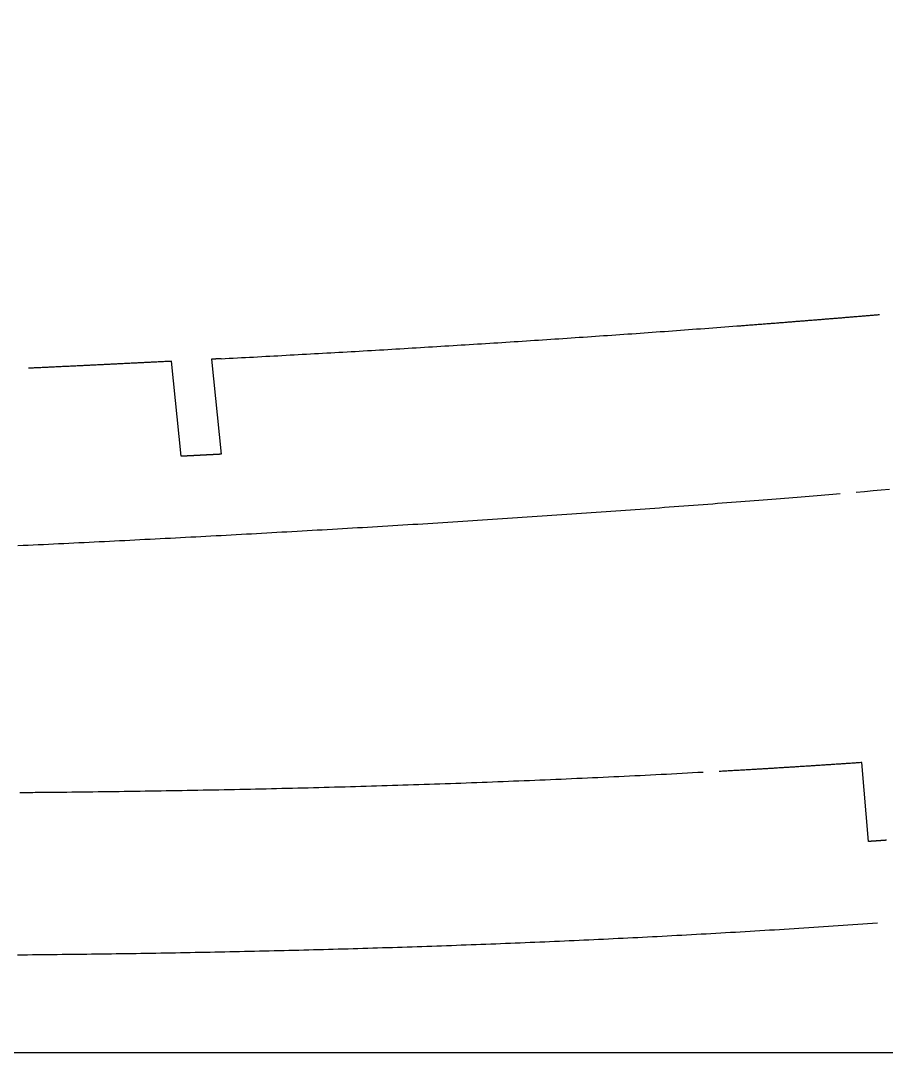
# Model space of a CAD drawing. Extents: x -513 to 387, y 75 to 375.
# Drawn here: x 184.1 to 238.5, y 75.3 to 140.1 of the extents above; entities that cross this region are included whole.
import ezdxf

# ---------------------------------------------------------------- set-up
doc = ezdxf.new("R2010")
doc.units = 0
doc.layers.get('0').update_dxf_attribs({"linetype": 'CONTINUOUS'})
doc.layers.add('CADRE', color=1, linetype='CONTINUOUS')

msp = doc.modelspace()

# ---------------------------------------------------------------- linework, layer by layer
for p, q in [((196.071, 118.851), (196.68, 112.877)), ((194.159, 112.746), (193.55, 118.721)), ((237.396, 88.522), (236.983, 93.488))]:
    msp.add_line(p, q)
for points in [[(229.12, 120.943, 0), (229.2, 120.949, 0), (229.28, 120.955, 0), (229.36, 120.961, 0), (229.44, 120.967, 0), (229.519, 120.973, 0), (229.598, 120.979, 0), (229.678, 120.986, 0), (229.757, 120.992, 0), (229.836, 120.998, 0), (229.914, 121.004, 0), (229.993, 121.01, 0), (230.071, 121.016, 0), (230.15, 121.022, 0), (230.228, 121.028, 0), (230.306, 121.034, 0), (230.383, 121.04, 0), (230.461, 121.046, 0), (230.538, 121.052, 0), (230.616, 121.058, 0), (230.693, 121.064, 0), (230.77, 121.07, 0), (230.847, 121.076, 0), (230.923, 121.082, 0), (231, 121.088, 0), (231.076, 121.094, 0), (231.152, 121.099, 0), (231.228, 121.105, 0), (231.304, 121.111, 0), (231.38, 121.117, 0), (231.455, 121.123, 0), (231.531, 121.129, 0), (231.606, 121.135, 0), (231.681, 121.141, 0), (231.756, 121.147, 0), (231.831, 121.153, 0), (231.905, 121.158, 0), (231.98, 121.164, 0), (232.054, 121.17, 0), (232.128, 121.176, 0), (232.202, 121.182, 0), (232.276, 121.188, 0), (232.35, 121.193, 0), (232.423, 121.199, 0), (232.497, 121.205, 0), (232.57, 121.211, 0), (232.643, 121.217, 0), (232.716, 121.222, 0), (232.789, 121.228, 0), (232.861, 121.234, 0), (232.934, 121.24, 0), (233.006, 121.245, 0), (233.078, 121.251, 0), (233.15, 121.257, 0), (233.222, 121.263, 0), (233.294, 121.268, 0), (233.366, 121.274, 0), (233.437, 121.28, 0), (233.508, 121.285, 0), (233.579, 121.291, 0), (233.65, 121.297, 0), (233.721, 121.302, 0), (233.792, 121.308, 0), (233.863, 121.314, 0), (233.933, 121.319, 0), (234.003, 121.325, 0), (234.073, 121.331, 0), (234.143, 121.336, 0), (234.213, 121.342, 0), (234.283, 121.348, 0), (234.353, 121.353, 0), (234.422, 121.359, 0), (234.491, 121.364, 0), (234.56, 121.37, 0), (234.629, 121.376, 0), (234.698, 121.381, 0), (234.767, 121.387, 0), (234.835, 121.392, 0), (234.904, 121.398, 0), (234.972, 121.403, 0), (235.04, 121.409, 0), (235.108, 121.415, 0), (235.176, 121.42, 0), (235.244, 121.426, 0), (235.311, 121.431, 0), (235.379, 121.437, 0), (235.446, 121.442, 0), (235.513, 121.448, 0), (235.58, 121.453, 0), (235.647, 121.459, 0), (235.714, 121.464, 0), (235.781, 121.47, 0), (235.847, 121.475, 0), (235.913, 121.481, 0), (235.98, 121.486, 0), (236.046, 121.492, 0), (236.112, 121.497, 0), (236.178, 121.503, 0), (236.243, 121.508, 0), (236.309, 121.513, 0), (236.374, 121.519, 0), (236.439, 121.524, 0), (236.505, 121.53, 0), (236.57, 121.535, 0), (236.634, 121.541, 0), (236.699, 121.546, 0), (236.764, 121.551, 0), (236.828, 121.557, 0), (236.893, 121.562, 0), (236.957, 121.568, 0), (237.021, 121.573, 0), (237.085, 121.578, 0), (237.149, 121.584, 0), (237.212, 121.589, 0), (237.276, 121.594, 0), (237.339, 121.6, 0), (237.403, 121.605, 0), (237.466, 121.611, 0), (237.529, 121.616, 0), (237.592, 121.621, 0), (237.655, 121.627, 0), (237.717, 121.632, 0), (237.78, 121.637, 0), (237.842, 121.643, 0), (237.905, 121.648, 0), (237.967, 121.653, 0), (238.029, 121.658, 0), (238.091, 121.664, 0)], [(196.678, 118.883, 0), (196.932, 118.896, 0), (197.187, 118.91, 0), (197.441, 118.923, 0), (197.696, 118.937, 0), (197.951, 118.95, 0), (198.206, 118.964, 0), (198.461, 118.978, 0), (198.716, 118.991, 0), (198.971, 119.005, 0), (199.226, 119.019, 0), (199.481, 119.033, 0), (199.736, 119.047, 0), (199.992, 119.06, 0), (200.247, 119.074, 0), (200.503, 119.088, 0), (200.758, 119.102, 0), (201.014, 119.117, 0), (201.269, 119.131, 0), (201.525, 119.145, 0), (201.78, 119.159, 0), (202.036, 119.173, 0), (202.292, 119.188, 0), (202.548, 119.202, 0), (202.804, 119.216, 0), (203.06, 119.231, 0), (203.316, 119.245, 0), (203.572, 119.26, 0), (203.828, 119.274, 0), (204.084, 119.289, 0), (204.34, 119.303, 0), (204.596, 119.318, 0), (204.852, 119.333, 0), (205.108, 119.347, 0), (205.365, 119.362, 0), (205.621, 119.377, 0), (205.877, 119.392, 0), (206.133, 119.407, 0), (206.39, 119.422, 0), (206.646, 119.437, 0), (206.903, 119.452, 0), (207.159, 119.467, 0), (207.415, 119.482, 0), (207.672, 119.497, 0), (207.928, 119.513, 0), (208.185, 119.528, 0), (208.441, 119.543, 0), (208.698, 119.559, 0), (208.954, 119.574, 0), (209.211, 119.59, 0), (209.467, 119.605, 0), (209.724, 119.621, 0), (209.98, 119.636, 0), (210.237, 119.652, 0), (210.493, 119.668, 0), (210.75, 119.683, 0), (211.006, 119.699, 0), (211.263, 119.715, 0), (211.519, 119.731, 0), (211.776, 119.747, 0), (212.032, 119.763, 0), (212.289, 119.779, 0), (212.545, 119.795, 0), (212.802, 119.811, 0), (213.058, 119.827, 0), (213.314, 119.843, 0), (213.571, 119.86, 0), (213.827, 119.876, 0), (214.084, 119.892, 0), (214.34, 119.909, 0), (214.596, 119.925, 0), (214.852, 119.941, 0), (215.109, 119.958, 0), (215.365, 119.975, 0), (215.621, 119.991, 0), (215.877, 120.008, 0), (216.134, 120.025, 0), (216.39, 120.041, 0), (216.646, 120.058, 0), (216.902, 120.075, 0), (217.158, 120.092, 0), (217.414, 120.109, 0), (217.67, 120.126, 0), (217.925, 120.143, 0), (218.181, 120.16, 0), (218.437, 120.177, 0), (218.693, 120.194, 0), (218.949, 120.212, 0), (219.204, 120.229, 0), (219.46, 120.246, 0), (219.715, 120.264, 0), (219.971, 120.281, 0), (220.226, 120.299, 0), (220.482, 120.316, 0), (220.737, 120.334, 0), (220.992, 120.351, 0), (221.247, 120.369, 0), (221.502, 120.387, 0), (221.757, 120.405, 0), (222.012, 120.423, 0), (222.267, 120.44, 0), (222.522, 120.458, 0), (222.777, 120.476, 0), (223.032, 120.494, 0), (223.286, 120.513, 0), (223.541, 120.531, 0), (223.795, 120.549, 0), (224.05, 120.567, 0), (224.304, 120.585, 0), (224.558, 120.604, 0), (224.813, 120.622, 0), (225.067, 120.641, 0), (225.321, 120.659, 0), (225.575, 120.678, 0), (225.829, 120.696, 0), (226.082, 120.715, 0), (226.336, 120.734, 0), (226.589, 120.752, 0), (226.843, 120.771, 0), (227.096, 120.79, 0), (227.35, 120.809, 0), (227.603, 120.828, 0), (227.856, 120.847, 0), (228.109, 120.866, 0), (228.362, 120.885, 0), (228.614, 120.904, 0), (228.867, 120.924, 0), (229.12, 120.943, 0)], [(196.678, 118.883, 0), (196.673, 118.883, 0), (196.668, 118.882, 0), (196.663, 118.882, 0), (196.659, 118.882, 0), (196.654, 118.882, 0), (196.649, 118.881, 0), (196.644, 118.881, 0), (196.639, 118.881, 0), (196.635, 118.881, 0), (196.63, 118.88, 0), (196.625, 118.88, 0), (196.62, 118.88, 0), (196.616, 118.88, 0), (196.611, 118.879, 0), (196.606, 118.879, 0), (196.601, 118.879, 0), (196.596, 118.879, 0), (196.592, 118.878, 0), (196.587, 118.878, 0), (196.582, 118.878, 0), (196.577, 118.878, 0), (196.573, 118.877, 0), (196.568, 118.877, 0), (196.563, 118.877, 0), (196.558, 118.877, 0), (196.553, 118.876, 0), (196.549, 118.876, 0), (196.544, 118.876, 0), (196.539, 118.876, 0), (196.534, 118.875, 0), (196.53, 118.875, 0), (196.525, 118.875, 0), (196.52, 118.875, 0), (196.515, 118.874, 0), (196.51, 118.874, 0), (196.506, 118.874, 0), (196.501, 118.874, 0), (196.496, 118.873, 0), (196.491, 118.873, 0), (196.487, 118.873, 0), (196.482, 118.873, 0), (196.477, 118.872, 0), (196.472, 118.872, 0), (196.468, 118.872, 0), (196.463, 118.872, 0), (196.458, 118.871, 0), (196.453, 118.871, 0), (196.448, 118.871, 0), (196.444, 118.871, 0), (196.439, 118.87, 0), (196.434, 118.87, 0), (196.429, 118.87, 0), (196.425, 118.87, 0), (196.42, 118.869, 0), (196.415, 118.869, 0), (196.41, 118.869, 0), (196.405, 118.869, 0), (196.401, 118.868, 0), (196.396, 118.868, 0), (196.391, 118.868, 0), (196.386, 118.868, 0), (196.382, 118.867, 0), (196.377, 118.867, 0), (196.372, 118.867, 0), (196.367, 118.867, 0), (196.362, 118.866, 0), (196.358, 118.866, 0), (196.353, 118.866, 0), (196.348, 118.866, 0), (196.343, 118.865, 0), (196.339, 118.865, 0), (196.334, 118.865, 0), (196.329, 118.865, 0), (196.324, 118.864, 0), (196.32, 118.864, 0), (196.315, 118.864, 0), (196.31, 118.864, 0), (196.305, 118.863, 0), (196.3, 118.863, 0), (196.296, 118.863, 0), (196.291, 118.863, 0), (196.286, 118.862, 0), (196.281, 118.862, 0), (196.277, 118.862, 0), (196.272, 118.862, 0), (196.267, 118.861, 0), (196.262, 118.861, 0), (196.257, 118.861, 0), (196.253, 118.861, 0), (196.248, 118.86, 0), (196.243, 118.86, 0), (196.238, 118.86, 0), (196.234, 118.86, 0), (196.229, 118.859, 0), (196.224, 118.859, 0), (196.219, 118.859, 0), (196.215, 118.859, 0), (196.21, 118.858, 0), (196.205, 118.858, 0), (196.2, 118.858, 0), (196.195, 118.858, 0), (196.191, 118.857, 0), (196.186, 118.857, 0), (196.181, 118.857, 0), (196.176, 118.857, 0), (196.172, 118.856, 0), (196.167, 118.856, 0), (196.162, 118.856, 0), (196.157, 118.856, 0), (196.152, 118.855, 0), (196.148, 118.855, 0), (196.143, 118.855, 0), (196.138, 118.855, 0), (196.133, 118.854, 0), (196.129, 118.854, 0), (196.124, 118.854, 0), (196.119, 118.854, 0), (196.114, 118.853, 0), (196.109, 118.853, 0), (196.105, 118.853, 0), (196.1, 118.853, 0), (196.095, 118.852, 0), (196.09, 118.852, 0), (196.086, 118.852, 0), (196.081, 118.852, 0), (196.076, 118.851, 0), (196.071, 118.851, 0)], [(193.55, 118.721, 0), (193.48, 118.717, 0), (193.409, 118.714, 0), (193.339, 118.71, 0), (193.268, 118.707, 0), (193.198, 118.703, 0), (193.127, 118.7, 0), (193.057, 118.696, 0), (192.987, 118.692, 0), (192.916, 118.689, 0), (192.846, 118.685, 0), (192.775, 118.682, 0), (192.705, 118.678, 0), (192.634, 118.675, 0), (192.564, 118.671, 0), (192.493, 118.667, 0), (192.423, 118.664, 0), (192.352, 118.66, 0), (192.282, 118.657, 0), (192.211, 118.653, 0), (192.141, 118.65, 0), (192.07, 118.646, 0), (192, 118.643, 0), (191.929, 118.639, 0), (191.859, 118.636, 0), (191.788, 118.632, 0), (191.717, 118.629, 0), (191.647, 118.625, 0), (191.576, 118.622, 0), (191.506, 118.618, 0), (191.435, 118.614, 0), (191.365, 118.611, 0), (191.294, 118.607, 0), (191.223, 118.604, 0), (191.153, 118.6, 0), (191.082, 118.597, 0), (191.011, 118.593, 0), (190.941, 118.59, 0), (190.87, 118.586, 0), (190.8, 118.583, 0), (190.729, 118.579, 0), (190.658, 118.576, 0), (190.588, 118.572, 0), (190.517, 118.569, 0), (190.446, 118.565, 0), (190.376, 118.562, 0), (190.305, 118.559, 0), (190.234, 118.555, 0), (190.163, 118.552, 0), (190.093, 118.548, 0), (190.022, 118.545, 0), (189.951, 118.541, 0), (189.881, 118.538, 0), (189.81, 118.534, 0), (189.739, 118.531, 0), (189.668, 118.527, 0), (189.598, 118.524, 0), (189.527, 118.52, 0), (189.456, 118.517, 0), (189.385, 118.513, 0), (189.315, 118.51, 0), (189.244, 118.507, 0), (189.173, 118.503, 0), (189.102, 118.5, 0), (189.031, 118.496, 0), (188.961, 118.493, 0), (188.89, 118.489, 0), (188.819, 118.486, 0), (188.748, 118.482, 0), (188.677, 118.479, 0), (188.607, 118.476, 0), (188.536, 118.472, 0), (188.465, 118.469, 0), (188.394, 118.465, 0), (188.323, 118.462, 0), (188.252, 118.459, 0), (188.181, 118.455, 0), (188.111, 118.452, 0), (188.04, 118.448, 0), (187.969, 118.445, 0), (187.898, 118.441, 0), (187.827, 118.438, 0), (187.756, 118.435, 0), (187.685, 118.431, 0), (187.614, 118.428, 0), (187.543, 118.424, 0), (187.472, 118.421, 0), (187.402, 118.418, 0), (187.331, 118.414, 0), (187.26, 118.411, 0), (187.189, 118.408, 0), (187.118, 118.404, 0), (187.047, 118.401, 0), (186.976, 118.397, 0), (186.905, 118.394, 0), (186.834, 118.391, 0), (186.763, 118.387, 0), (186.692, 118.384, 0), (186.621, 118.381, 0), (186.55, 118.377, 0), (186.479, 118.374, 0), (186.408, 118.37, 0), (186.337, 118.367, 0), (186.266, 118.364, 0), (186.195, 118.36, 0), (186.124, 118.357, 0), (186.053, 118.354, 0), (185.982, 118.35, 0), (185.911, 118.347, 0), (185.84, 118.344, 0), (185.769, 118.34, 0), (185.698, 118.337, 0), (185.627, 118.334, 0), (185.556, 118.33, 0), (185.485, 118.327, 0), (185.414, 118.324, 0), (185.343, 118.32, 0), (185.272, 118.317, 0), (185.2, 118.314, 0), (185.129, 118.31, 0), (185.058, 118.307, 0), (184.987, 118.304, 0), (184.916, 118.3, 0), (184.845, 118.297, 0), (184.774, 118.294, 0), (184.703, 118.29, 0), (184.632, 118.287, 0), (184.561, 118.284, 0)], [(196.68, 112.877, 0), (196.672, 112.876, 0), (196.664, 112.876, 0), (196.656, 112.875, 0), (196.648, 112.875, 0), (196.64, 112.875, 0), (196.632, 112.874, 0), (196.624, 112.874, 0), (196.617, 112.873, 0), (196.609, 112.873, 0), (196.601, 112.873, 0), (196.593, 112.872, 0), (196.585, 112.872, 0), (196.577, 112.871, 0), (196.569, 112.871, 0), (196.561, 112.87, 0), (196.553, 112.87, 0), (196.545, 112.87, 0), (196.537, 112.869, 0), (196.529, 112.869, 0), (196.522, 112.868, 0), (196.514, 112.868, 0), (196.506, 112.868, 0), (196.498, 112.867, 0), (196.49, 112.867, 0), (196.482, 112.866, 0), (196.474, 112.866, 0), (196.466, 112.866, 0), (196.458, 112.865, 0), (196.45, 112.865, 0), (196.442, 112.864, 0), (196.435, 112.864, 0), (196.427, 112.863, 0), (196.419, 112.863, 0), (196.411, 112.863, 0), (196.403, 112.862, 0), (196.395, 112.862, 0), (196.387, 112.861, 0), (196.379, 112.861, 0), (196.371, 112.861, 0), (196.363, 112.86, 0), (196.355, 112.86, 0), (196.347, 112.859, 0), (196.34, 112.859, 0), (196.332, 112.858, 0), (196.324, 112.858, 0), (196.316, 112.858, 0), (196.308, 112.857, 0), (196.3, 112.857, 0), (196.292, 112.856, 0), (196.284, 112.856, 0), (196.276, 112.856, 0), (196.268, 112.855, 0), (196.26, 112.855, 0), (196.252, 112.854, 0), (196.245, 112.854, 0), (196.237, 112.854, 0), (196.229, 112.853, 0), (196.221, 112.853, 0), (196.213, 112.852, 0), (196.205, 112.852, 0), (196.197, 112.851, 0), (196.189, 112.851, 0), (196.181, 112.851, 0), (196.173, 112.85, 0), (196.165, 112.85, 0), (196.158, 112.849, 0), (196.15, 112.849, 0), (196.142, 112.849, 0), (196.134, 112.848, 0), (196.126, 112.848, 0), (196.118, 112.847, 0), (196.11, 112.847, 0), (196.102, 112.846, 0), (196.094, 112.846, 0), (196.086, 112.846, 0), (196.078, 112.845, 0), (196.071, 112.845, 0), (196.063, 112.844, 0), (196.055, 112.844, 0), (196.047, 112.844, 0), (196.039, 112.843, 0), (196.031, 112.843, 0), (196.023, 112.842, 0), (196.015, 112.842, 0), (196.007, 112.842, 0), (195.999, 112.841, 0), (195.991, 112.841, 0), (195.983, 112.84, 0), (195.976, 112.84, 0), (195.968, 112.839, 0), (195.96, 112.839, 0), (195.952, 112.839, 0), (195.944, 112.838, 0), (195.936, 112.838, 0), (195.928, 112.837, 0), (195.92, 112.837, 0), (195.912, 112.837, 0), (195.904, 112.836, 0), (195.896, 112.836, 0), (195.889, 112.835, 0), (195.881, 112.835, 0), (195.873, 112.835, 0), (195.865, 112.834, 0), (195.857, 112.834, 0), (195.849, 112.833, 0), (195.841, 112.833, 0), (195.833, 112.832, 0), (195.825, 112.832, 0), (195.817, 112.832, 0), (195.809, 112.831, 0), (195.802, 112.831, 0), (195.794, 112.83, 0), (195.786, 112.83, 0), (195.778, 112.83, 0), (195.77, 112.829, 0), (195.762, 112.829, 0), (195.754, 112.828, 0), (195.746, 112.828, 0), (195.738, 112.828, 0), (195.73, 112.827, 0), (195.723, 112.827, 0), (195.715, 112.826, 0), (195.707, 112.826, 0), (195.699, 112.826, 0), (195.691, 112.825, 0), (195.683, 112.825, 0), (195.675, 112.824, 0), (195.667, 112.824, 0), (195.659, 112.823, 0), (195.651, 112.823, 0), (195.643, 112.823, 0), (195.636, 112.822, 0), (195.628, 112.822, 0), (195.62, 112.821, 0), (195.612, 112.821, 0), (195.604, 112.821, 0), (195.596, 112.82, 0), (195.588, 112.82, 0), (195.58, 112.819, 0), (195.572, 112.819, 0), (195.564, 112.819, 0), (195.556, 112.818, 0), (195.549, 112.818, 0), (195.541, 112.817, 0), (195.533, 112.817, 0), (195.525, 112.816, 0), (195.517, 112.816, 0), (195.509, 112.816, 0), (195.501, 112.815, 0), (195.493, 112.815, 0), (195.485, 112.814, 0), (195.477, 112.814, 0), (195.47, 112.814, 0), (195.462, 112.813, 0), (195.454, 112.813, 0), (195.446, 112.812, 0), (195.438, 112.812, 0), (195.43, 112.812, 0), (195.422, 112.811, 0), (195.414, 112.811, 0), (195.406, 112.81, 0), (195.398, 112.81, 0), (195.39, 112.81, 0), (195.383, 112.809, 0), (195.375, 112.809, 0), (195.367, 112.808, 0), (195.359, 112.808, 0), (195.351, 112.807, 0), (195.343, 112.807, 0), (195.335, 112.807, 0), (195.327, 112.806, 0), (195.319, 112.806, 0), (195.311, 112.805, 0), (195.304, 112.805, 0), (195.296, 112.805, 0), (195.288, 112.804, 0), (195.28, 112.804, 0), (195.272, 112.803, 0), (195.264, 112.803, 0), (195.256, 112.803, 0), (195.248, 112.802, 0), (195.24, 112.802, 0), (195.232, 112.801, 0), (195.225, 112.801, 0), (195.217, 112.801, 0), (195.209, 112.8, 0), (195.201, 112.8, 0), (195.193, 112.799, 0), (195.185, 112.799, 0), (195.177, 112.798, 0), (195.169, 112.798, 0), (195.161, 112.798, 0), (195.153, 112.797, 0), (195.145, 112.797, 0), (195.138, 112.796, 0), (195.13, 112.796, 0), (195.122, 112.796, 0), (195.114, 112.795, 0), (195.106, 112.795, 0), (195.098, 112.794, 0), (195.09, 112.794, 0), (195.082, 112.794, 0), (195.074, 112.793, 0), (195.066, 112.793, 0), (195.059, 112.792, 0), (195.051, 112.792, 0), (195.043, 112.792, 0), (195.035, 112.791, 0), (195.027, 112.791, 0), (195.019, 112.79, 0), (195.011, 112.79, 0), (195.003, 112.79, 0), (194.995, 112.789, 0), (194.987, 112.789, 0), (194.98, 112.788, 0), (194.972, 112.788, 0), (194.964, 112.787, 0), (194.956, 112.787, 0), (194.948, 112.787, 0), (194.94, 112.786, 0), (194.932, 112.786, 0), (194.924, 112.785, 0), (194.916, 112.785, 0), (194.908, 112.785, 0), (194.901, 112.784, 0), (194.893, 112.784, 0), (194.885, 112.783, 0), (194.877, 112.783, 0), (194.869, 112.783, 0), (194.861, 112.782, 0), (194.853, 112.782, 0), (194.845, 112.781, 0), (194.837, 112.781, 0), (194.83, 112.781, 0), (194.822, 112.78, 0), (194.814, 112.78, 0), (194.806, 112.779, 0), (194.798, 112.779, 0), (194.79, 112.779, 0), (194.782, 112.778, 0), (194.774, 112.778, 0), (194.766, 112.777, 0), (194.758, 112.777, 0), (194.751, 112.777, 0), (194.743, 112.776, 0), (194.735, 112.776, 0), (194.727, 112.775, 0), (194.719, 112.775, 0), (194.711, 112.774, 0), (194.703, 112.774, 0), (194.695, 112.774, 0), (194.687, 112.773, 0), (194.679, 112.773, 0), (194.672, 112.772, 0), (194.664, 112.772, 0), (194.656, 112.772, 0), (194.648, 112.771, 0), (194.64, 112.771, 0), (194.632, 112.77, 0), (194.624, 112.77, 0), (194.616, 112.77, 0), (194.608, 112.769, 0), (194.601, 112.769, 0), (194.593, 112.768, 0), (194.585, 112.768, 0), (194.577, 112.768, 0), (194.569, 112.767, 0), (194.561, 112.767, 0), (194.553, 112.766, 0), (194.545, 112.766, 0), (194.537, 112.766, 0), (194.529, 112.765, 0), (194.522, 112.765, 0), (194.514, 112.764, 0), (194.506, 112.764, 0), (194.498, 112.764, 0), (194.49, 112.763, 0), (194.482, 112.763, 0), (194.474, 112.762, 0), (194.466, 112.762, 0), (194.458, 112.762, 0), (194.451, 112.761, 0), (194.443, 112.761, 0), (194.435, 112.76, 0), (194.427, 112.76, 0), (194.419, 112.76, 0), (194.411, 112.759, 0), (194.403, 112.759, 0), (194.395, 112.758, 0), (194.387, 112.758, 0), (194.379, 112.757, 0), (194.372, 112.757, 0), (194.364, 112.757, 0), (194.356, 112.756, 0), (194.348, 112.756, 0), (194.34, 112.755, 0), (194.332, 112.755, 0), (194.324, 112.755, 0), (194.316, 112.754, 0), (194.308, 112.754, 0), (194.301, 112.753, 0), (194.293, 112.753, 0), (194.285, 112.753, 0), (194.277, 112.752, 0), (194.269, 112.752, 0), (194.261, 112.751, 0), (194.253, 112.751, 0), (194.245, 112.751, 0), (194.237, 112.75, 0), (194.23, 112.75, 0), (194.222, 112.749, 0), (194.214, 112.749, 0), (194.206, 112.749, 0), (194.198, 112.748, 0), (194.19, 112.748, 0), (194.182, 112.747, 0), (194.174, 112.747, 0), (194.166, 112.747, 0), (194.159, 112.746, 0)], [(235.623, 110.391, 0), (235.386, 110.371, 0), (235.148, 110.351, 0), (234.908, 110.331, 0), (234.665, 110.311, 0), (234.421, 110.29, 0), (234.174, 110.27, 0), (233.926, 110.249, 0), (233.675, 110.229, 0), (233.422, 110.208, 0), (233.167, 110.187, 0), (232.91, 110.166, 0), (232.651, 110.145, 0), (232.389, 110.124, 0), (232.126, 110.102, 0), (231.86, 110.081, 0), (231.592, 110.059, 0), (231.322, 110.038, 0), (231.049, 110.016, 0), (230.775, 109.994, 0), (230.498, 109.972, 0), (230.218, 109.95, 0), (229.937, 109.928, 0), (229.653, 109.906, 0), (229.367, 109.883, 0), (229.079, 109.861, 0), (228.788, 109.838, 0), (228.495, 109.815, 0), (228.2, 109.792, 0), (227.902, 109.769, 0), (227.602, 109.746, 0), (227.3, 109.723, 0), (226.997, 109.7, 0), (226.694, 109.677, 0), (226.391, 109.654, 0), (226.088, 109.631, 0), (225.784, 109.608, 0), (225.48, 109.585, 0), (225.175, 109.562, 0), (224.871, 109.539, 0), (224.566, 109.517, 0), (224.261, 109.494, 0), (223.956, 109.472, 0), (223.65, 109.449, 0), (223.344, 109.427, 0), (223.038, 109.405, 0), (222.732, 109.382, 0), (222.425, 109.36, 0), (222.119, 109.338, 0), (221.812, 109.316, 0), (221.504, 109.294, 0), (221.197, 109.272, 0), (220.889, 109.25, 0), (220.581, 109.229, 0), (220.273, 109.207, 0), (219.964, 109.185, 0), (219.656, 109.164, 0), (219.347, 109.142, 0), (219.038, 109.121, 0), (218.729, 109.099, 0), (218.419, 109.078, 0), (218.109, 109.057, 0), (217.799, 109.035, 0), (217.489, 109.014, 0), (217.179, 108.993, 0), (216.868, 108.972, 0), (216.558, 108.951, 0), (216.247, 108.931, 0), (215.936, 108.91, 0), (215.624, 108.889, 0), (215.313, 108.868, 0), (215.001, 108.848, 0), (214.689, 108.827, 0), (214.377, 108.807, 0), (214.065, 108.786, 0), (213.752, 108.766, 0), (213.44, 108.746, 0), (213.127, 108.725, 0), (212.814, 108.705, 0), (212.501, 108.685, 0), (212.187, 108.665, 0), (211.874, 108.645, 0), (211.56, 108.625, 0), (211.246, 108.605, 0), (210.933, 108.585, 0), (210.618, 108.566, 0), (210.304, 108.546, 0), (209.99, 108.526, 0), (209.675, 108.507, 0), (209.36, 108.487, 0), (209.045, 108.468, 0), (208.73, 108.448, 0), (208.415, 108.429, 0), (208.1, 108.41, 0), (207.784, 108.391, 0), (207.469, 108.372, 0), (207.153, 108.352, 0), (206.837, 108.333, 0), (206.521, 108.315, 0), (206.205, 108.296, 0), (205.889, 108.277, 0), (205.573, 108.258, 0), (205.256, 108.239, 0), (204.94, 108.221, 0), (204.623, 108.202, 0), (204.306, 108.183, 0), (203.989, 108.165, 0), (203.672, 108.147, 0), (203.355, 108.128, 0), (203.038, 108.11, 0), (202.72, 108.092, 0), (202.403, 108.073, 0), (202.085, 108.055, 0), (201.768, 108.037, 0), (201.45, 108.019, 0), (201.132, 108.001, 0), (200.814, 107.983, 0), (200.496, 107.966, 0), (200.178, 107.948, 0), (199.86, 107.93, 0), (199.542, 107.912, 0), (199.223, 107.895, 0), (198.905, 107.877, 0), (198.586, 107.86, 0), (198.268, 107.842, 0), (197.949, 107.825, 0), (197.63, 107.808, 0), (197.312, 107.79, 0), (196.993, 107.773, 0), (196.674, 107.756, 0), (196.355, 107.739, 0), (196.036, 107.722, 0), (195.717, 107.705, 0), (195.398, 107.688, 0), (195.079, 107.671, 0), (194.759, 107.654, 0), (194.44, 107.637, 0), (194.121, 107.621, 0), (193.802, 107.604, 0), (193.482, 107.587, 0), (193.163, 107.571, 0), (192.843, 107.554, 0), (192.524, 107.538, 0), (192.204, 107.521, 0), (191.885, 107.505, 0), (191.565, 107.489, 0), (191.246, 107.472, 0), (190.926, 107.456, 0), (190.607, 107.44, 0), (190.287, 107.424, 0), (189.967, 107.408, 0), (189.648, 107.392, 0), (189.328, 107.376, 0), (189.008, 107.36, 0), (188.689, 107.344, 0), (188.369, 107.329, 0), (188.049, 107.313, 0), (187.73, 107.297, 0), (187.41, 107.282, 0), (187.09, 107.266, 0), (186.771, 107.251, 0), (186.451, 107.235, 0), (186.131, 107.22, 0), (185.812, 107.205, 0), (185.492, 107.189, 0), (185.172, 107.174, 0), (184.853, 107.159, 0), (184.533, 107.144, 0), (184.214, 107.129, 0), (183.894, 107.114, 0)], [(238.716, 110.659, 0), (238.208, 110.614, 0), (237.689, 110.568, 0), (237.16, 110.522, 0), (236.619, 110.476, 0)], [(236.983, 93.488, 0), (236.912, 93.483, 0), (236.842, 93.478, 0), (236.771, 93.473, 0), (236.7, 93.468, 0), (236.63, 93.464, 0), (236.559, 93.459, 0), (236.489, 93.454, 0), (236.418, 93.449, 0), (236.347, 93.444, 0), (236.277, 93.439, 0), (236.206, 93.435, 0), (236.135, 93.43, 0), (236.065, 93.425, 0), (235.994, 93.42, 0), (235.924, 93.416, 0), (235.853, 93.411, 0), (235.782, 93.406, 0), (235.712, 93.401, 0), (235.641, 93.397, 0), (235.57, 93.392, 0), (235.5, 93.387, 0), (235.429, 93.382, 0), (235.358, 93.378, 0), (235.288, 93.373, 0), (235.217, 93.368, 0), (235.147, 93.364, 0), (235.076, 93.359, 0), (235.005, 93.354, 0), (234.935, 93.35, 0), (234.864, 93.345, 0), (234.793, 93.34, 0), (234.723, 93.336, 0), (234.652, 93.331, 0), (234.581, 93.326, 0), (234.511, 93.322, 0), (234.44, 93.317, 0), (234.369, 93.312, 0), (234.298, 93.308, 0), (234.228, 93.303, 0), (234.157, 93.299, 0), (234.086, 93.294, 0), (234.016, 93.29, 0), (233.945, 93.285, 0), (233.874, 93.281, 0), (233.804, 93.276, 0), (233.733, 93.271, 0), (233.662, 93.267, 0), (233.592, 93.262, 0), (233.521, 93.258, 0), (233.45, 93.253, 0), (233.379, 93.249, 0), (233.309, 93.244, 0), (233.238, 93.24, 0), (233.167, 93.235, 0), (233.097, 93.231, 0), (233.026, 93.226, 0), (232.955, 93.222, 0), (232.884, 93.217, 0), (232.814, 93.213, 0), (232.743, 93.209, 0), (232.672, 93.204, 0), (232.602, 93.2, 0), (232.531, 93.195, 0), (232.46, 93.191, 0), (232.389, 93.186, 0), (232.319, 93.182, 0), (232.248, 93.177, 0), (232.177, 93.173, 0), (232.106, 93.169, 0), (232.036, 93.164, 0), (231.965, 93.16, 0), (231.894, 93.156, 0), (231.823, 93.151, 0), (231.753, 93.147, 0), (231.682, 93.143, 0), (231.611, 93.138, 0), (231.54, 93.134, 0), (231.47, 93.13, 0), (231.399, 93.125, 0), (231.328, 93.121, 0), (231.257, 93.117, 0), (231.187, 93.112, 0), (231.116, 93.108, 0), (231.045, 93.104, 0), (230.974, 93.1, 0), (230.904, 93.095, 0), (230.833, 93.091, 0), (230.762, 93.087, 0), (230.691, 93.082, 0), (230.62, 93.078, 0), (230.55, 93.074, 0), (230.479, 93.07, 0), (230.408, 93.066, 0), (230.337, 93.061, 0), (230.266, 93.057, 0), (230.196, 93.053, 0), (230.125, 93.049, 0), (230.054, 93.045, 0), (229.983, 93.04, 0), (229.913, 93.036, 0), (229.842, 93.032, 0), (229.771, 93.028, 0), (229.7, 93.024, 0), (229.629, 93.02, 0), (229.559, 93.016, 0), (229.488, 93.011, 0), (229.417, 93.007, 0), (229.346, 93.003, 0), (229.275, 92.999, 0), (229.204, 92.995, 0), (229.134, 92.991, 0), (229.063, 92.987, 0), (228.992, 92.983, 0), (228.921, 92.979, 0), (228.85, 92.975, 0), (228.78, 92.971, 0), (228.709, 92.966, 0), (228.638, 92.962, 0), (228.567, 92.958, 0), (228.496, 92.954, 0), (228.425, 92.95, 0), (228.355, 92.946, 0), (228.284, 92.942, 0), (228.213, 92.938, 0), (228.142, 92.934, 0), (228.071, 92.93, 0), (228, 92.926, 0)], [(227.002, 92.871, 0), (226.671, 92.853, 0), (226.34, 92.835, 0), (226.009, 92.817, 0), (225.678, 92.799, 0), (225.347, 92.782, 0), (225.016, 92.764, 0), (224.685, 92.747, 0), (224.354, 92.73, 0), (224.023, 92.713, 0), (223.692, 92.696, 0), (223.361, 92.68, 0), (223.03, 92.663, 0), (222.699, 92.647, 0), (222.368, 92.631, 0), (222.036, 92.615, 0), (221.705, 92.599, 0), (221.374, 92.583, 0), (221.043, 92.567, 0), (220.711, 92.552, 0), (220.38, 92.536, 0), (220.049, 92.521, 0), (219.717, 92.506, 0), (219.386, 92.491, 0), (219.055, 92.476, 0), (218.723, 92.461, 0), (218.392, 92.447, 0), (218.061, 92.432, 0), (217.729, 92.418, 0), (217.398, 92.403, 0), (217.066, 92.389, 0), (216.735, 92.376, 0), (216.403, 92.362, 0), (216.072, 92.348, 0), (215.741, 92.335, 0), (215.409, 92.321, 0), (215.078, 92.308, 0), (214.746, 92.295, 0), (214.415, 92.282, 0), (214.083, 92.269, 0), (213.752, 92.256, 0), (213.42, 92.244, 0), (213.089, 92.231, 0), (212.757, 92.219, 0), (212.426, 92.207, 0), (212.094, 92.194, 0), (211.763, 92.182, 0), (211.431, 92.171, 0), (211.1, 92.159, 0), (210.769, 92.147, 0), (210.437, 92.136, 0), (210.106, 92.124, 0), (209.774, 92.113, 0), (209.443, 92.102, 0), (209.111, 92.091, 0), (208.78, 92.08, 0), (208.448, 92.07, 0), (208.117, 92.059, 0), (207.786, 92.049, 0), (207.454, 92.038, 0), (207.123, 92.028, 0), (206.792, 92.018, 0), (206.46, 92.008, 0), (206.129, 91.998, 0), (205.798, 91.988, 0), (205.466, 91.978, 0), (205.135, 91.969, 0), (204.804, 91.96, 0), (204.472, 91.95, 0), (204.141, 91.941, 0), (203.81, 91.932, 0), (203.479, 91.923, 0), (203.148, 91.914, 0), (202.816, 91.906, 0), (202.485, 91.897, 0), (202.154, 91.888, 0), (201.823, 91.88, 0), (201.492, 91.872, 0), (201.161, 91.864, 0), (200.83, 91.856, 0), (200.499, 91.848, 0), (200.168, 91.84, 0), (199.837, 91.832, 0), (199.506, 91.825, 0), (199.175, 91.817, 0), (198.844, 91.81, 0), (198.514, 91.803, 0), (198.183, 91.796, 0), (197.852, 91.788, 0), (197.521, 91.782, 0), (197.191, 91.775, 0), (196.86, 91.768, 0), (196.529, 91.761, 0), (196.199, 91.755, 0), (195.868, 91.749, 0), (195.538, 91.742, 0), (195.207, 91.736, 0), (194.877, 91.73, 0), (194.546, 91.724, 0), (194.216, 91.718, 0), (193.886, 91.713, 0), (193.555, 91.707, 0), (193.225, 91.701, 0), (192.895, 91.696, 0), (192.565, 91.691, 0), (192.235, 91.686, 0), (191.905, 91.68, 0), (191.575, 91.675, 0), (191.245, 91.67, 0), (190.915, 91.666, 0), (190.585, 91.661, 0), (190.255, 91.656, 0), (189.925, 91.652, 0), (189.595, 91.647, 0), (189.266, 91.643, 0), (188.936, 91.639, 0), (188.606, 91.635, 0), (188.277, 91.631, 0), (187.947, 91.627, 0), (187.618, 91.623, 0), (187.289, 91.619, 0), (186.959, 91.615, 0), (186.63, 91.612, 0), (186.301, 91.609, 0), (185.972, 91.605, 0), (185.642, 91.602, 0), (185.313, 91.599, 0), (184.984, 91.596, 0)], [(184.984, 91.596, 0), (184.823, 91.594, 0), (184.662, 91.593, 0), (184.501, 91.591, 0), (184.339, 91.59, 0), (184.178, 91.588, 0), (184.016, 91.587, 0)], [(238.53, 88.602, 0), (238.522, 88.601, 0), (238.515, 88.601, 0), (238.507, 88.6, 0), (238.499, 88.6, 0), (238.491, 88.599, 0), (238.483, 88.599, 0), (238.475, 88.598, 0), (238.467, 88.597, 0), (238.459, 88.597, 0), (238.452, 88.596, 0), (238.444, 88.596, 0), (238.436, 88.595, 0), (238.428, 88.595, 0), (238.42, 88.594, 0), (238.412, 88.594, 0), (238.404, 88.593, 0), (238.396, 88.593, 0), (238.389, 88.592, 0), (238.381, 88.591, 0), (238.373, 88.591, 0), (238.365, 88.59, 0), (238.357, 88.59, 0), (238.349, 88.589, 0), (238.341, 88.589, 0), (238.333, 88.588, 0), (238.326, 88.588, 0), (238.318, 88.587, 0), (238.31, 88.586, 0), (238.302, 88.586, 0), (238.294, 88.585, 0), (238.286, 88.585, 0), (238.278, 88.584, 0), (238.27, 88.584, 0), (238.262, 88.583, 0), (238.255, 88.582, 0), (238.247, 88.582, 0), (238.239, 88.581, 0), (238.231, 88.581, 0), (238.223, 88.58, 0), (238.215, 88.58, 0), (238.207, 88.579, 0), (238.199, 88.579, 0), (238.192, 88.578, 0), (238.184, 88.578, 0), (238.176, 88.577, 0), (238.168, 88.576, 0), (238.16, 88.576, 0), (238.152, 88.575, 0), (238.144, 88.575, 0), (238.136, 88.574, 0), (238.129, 88.574, 0), (238.121, 88.573, 0), (238.113, 88.573, 0), (238.105, 88.572, 0), (238.097, 88.571, 0), (238.089, 88.571, 0), (238.081, 88.57, 0), (238.073, 88.57, 0), (238.065, 88.569, 0), (238.058, 88.569, 0), (238.05, 88.568, 0), (238.042, 88.567, 0), (238.034, 88.567, 0), (238.026, 88.566, 0), (238.018, 88.566, 0), (238.01, 88.565, 0), (238.002, 88.565, 0), (237.995, 88.564, 0), (237.987, 88.564, 0), (237.979, 88.563, 0), (237.971, 88.562, 0), (237.963, 88.562, 0), (237.955, 88.561, 0), (237.947, 88.561, 0), (237.939, 88.56, 0), (237.932, 88.56, 0), (237.924, 88.559, 0), (237.916, 88.559, 0), (237.908, 88.558, 0), (237.9, 88.558, 0), (237.892, 88.557, 0), (237.884, 88.556, 0), (237.876, 88.556, 0), (237.868, 88.555, 0), (237.861, 88.555, 0), (237.853, 88.554, 0), (237.845, 88.554, 0), (237.837, 88.553, 0), (237.829, 88.553, 0), (237.821, 88.552, 0), (237.813, 88.552, 0), (237.805, 88.551, 0), (237.798, 88.55, 0), (237.79, 88.55, 0), (237.782, 88.549, 0), (237.774, 88.549, 0), (237.766, 88.548, 0), (237.758, 88.548, 0), (237.75, 88.547, 0), (237.742, 88.547, 0), (237.735, 88.546, 0), (237.727, 88.546, 0), (237.719, 88.545, 0), (237.711, 88.544, 0), (237.703, 88.544, 0), (237.695, 88.543, 0), (237.687, 88.543, 0), (237.679, 88.542, 0), (237.671, 88.542, 0), (237.664, 88.541, 0), (237.656, 88.54, 0), (237.648, 88.54, 0), (237.64, 88.539, 0), (237.632, 88.539, 0), (237.624, 88.538, 0), (237.616, 88.538, 0), (237.608, 88.537, 0), (237.601, 88.537, 0), (237.593, 88.536, 0), (237.585, 88.536, 0), (237.577, 88.535, 0), (237.569, 88.534, 0), (237.561, 88.534, 0), (237.553, 88.533, 0), (237.545, 88.533, 0), (237.537, 88.532, 0), (237.53, 88.532, 0), (237.522, 88.531, 0), (237.514, 88.531, 0), (237.506, 88.53, 0), (237.498, 88.53, 0), (237.49, 88.529, 0), (237.482, 88.528, 0), (237.474, 88.528, 0), (237.467, 88.527, 0), (237.459, 88.527, 0), (237.451, 88.526, 0), (237.443, 88.526, 0), (237.435, 88.525, 0), (237.427, 88.525, 0), (237.419, 88.524, 0), (237.411, 88.524, 0), (237.403, 88.523, 0), (237.396, 88.522, 0)], [(237.964, 83.389, 0), (237.655, 83.367, 0), (237.347, 83.345, 0), (237.038, 83.323, 0), (236.729, 83.302, 0), (236.421, 83.281, 0), (236.112, 83.26, 0), (235.803, 83.239, 0), (235.495, 83.218, 0), (235.186, 83.197, 0), (234.878, 83.176, 0), (234.57, 83.156, 0), (234.261, 83.135, 0), (233.953, 83.115, 0), (233.645, 83.095, 0), (233.337, 83.075, 0), (233.029, 83.055, 0), (232.72, 83.036, 0), (232.412, 83.016, 0), (232.104, 82.997, 0), (231.797, 82.978, 0), (231.489, 82.958, 0), (231.181, 82.939, 0), (230.873, 82.921, 0), (230.566, 82.902, 0), (230.258, 82.883, 0), (229.95, 82.865, 0), (229.643, 82.847, 0), (229.336, 82.828, 0), (229.028, 82.81, 0), (228.721, 82.793, 0), (228.414, 82.775, 0), (228.107, 82.757, 0), (227.799, 82.74, 0), (227.492, 82.722, 0), (227.186, 82.705, 0), (226.879, 82.688, 0), (226.572, 82.671, 0), (226.265, 82.654, 0), (225.958, 82.637, 0), (225.651, 82.621, 0), (225.344, 82.604, 0), (225.037, 82.588, 0), (224.73, 82.572, 0), (224.423, 82.556, 0), (224.116, 82.54, 0), (223.808, 82.524, 0), (223.501, 82.508, 0), (223.194, 82.492, 0), (222.886, 82.477, 0), (222.579, 82.461, 0), (222.271, 82.446, 0), (221.963, 82.431, 0), (221.656, 82.416, 0), (221.348, 82.401, 0), (221.04, 82.386, 0), (220.732, 82.372, 0), (220.424, 82.357, 0), (220.116, 82.343, 0), (219.808, 82.328, 0), (219.5, 82.314, 0), (219.192, 82.3, 0), (218.884, 82.286, 0), (218.576, 82.272, 0), (218.267, 82.258, 0), (217.959, 82.245, 0), (217.651, 82.231, 0), (217.342, 82.218, 0), (217.034, 82.204, 0), (216.725, 82.191, 0), (216.417, 82.178, 0), (216.108, 82.165, 0), (215.8, 82.153, 0), (215.491, 82.14, 0), (215.182, 82.127, 0), (214.873, 82.115, 0), (214.565, 82.102, 0), (214.256, 82.09, 0), (213.947, 82.078, 0), (213.638, 82.066, 0), (213.329, 82.054, 0), (213.02, 82.042, 0), (212.711, 82.03, 0), (212.402, 82.019, 0), (212.092, 82.007, 0), (211.783, 81.996, 0), (211.474, 81.985, 0), (211.165, 81.974, 0), (210.856, 81.962, 0), (210.546, 81.951, 0), (210.237, 81.941, 0), (209.927, 81.93, 0), (209.618, 81.919, 0), (209.309, 81.909, 0), (208.999, 81.898, 0), (208.69, 81.888, 0), (208.38, 81.878, 0), (208.07, 81.868, 0), (207.761, 81.858, 0), (207.451, 81.848, 0), (207.142, 81.838, 0), (206.832, 81.828, 0), (206.522, 81.819, 0), (206.212, 81.809, 0), (205.903, 81.8, 0), (205.593, 81.791, 0), (205.283, 81.781, 0), (204.973, 81.772, 0), (204.663, 81.763, 0), (204.353, 81.755, 0), (204.043, 81.746, 0), (203.733, 81.737, 0), (203.423, 81.729, 0), (203.113, 81.72, 0), (202.803, 81.712, 0), (202.493, 81.704, 0), (202.183, 81.695, 0), (201.873, 81.688, 0), (201.563, 81.68, 0), (201.253, 81.672, 0), (200.943, 81.664, 0), (200.633, 81.656, 0), (200.323, 81.649, 0), (200.012, 81.641, 0), (199.702, 81.634, 0), (199.392, 81.627, 0), (199.082, 81.619, 0), (198.772, 81.612, 0), (198.461, 81.605, 0), (198.151, 81.599, 0), (197.841, 81.592, 0), (197.53, 81.585, 0), (197.22, 81.578, 0), (196.91, 81.572, 0), (196.6, 81.566, 0), (196.289, 81.559, 0), (195.979, 81.553, 0), (195.668, 81.547, 0), (195.358, 81.541, 0), (195.048, 81.535, 0), (194.737, 81.529, 0), (194.427, 81.523, 0), (194.117, 81.518, 0), (193.806, 81.512, 0), (193.496, 81.507, 0), (193.185, 81.501, 0), (192.875, 81.496, 0), (192.565, 81.491, 0), (192.254, 81.486, 0), (191.944, 81.481, 0), (191.634, 81.476, 0), (191.323, 81.471, 0), (191.013, 81.466, 0), (190.702, 81.461, 0), (190.392, 81.457, 0), (190.082, 81.452, 0), (189.771, 81.448, 0), (189.461, 81.444, 0), (189.15, 81.439, 0), (188.84, 81.435, 0), (188.53, 81.431, 0), (188.219, 81.427, 0), (187.909, 81.423, 0), (187.598, 81.419, 0), (187.288, 81.416, 0), (186.978, 81.412, 0), (186.667, 81.409, 0), (186.357, 81.405, 0), (186.047, 81.402, 0), (185.737, 81.398, 0), (185.426, 81.395, 0), (185.116, 81.392, 0), (184.806, 81.389, 0), (184.495, 81.386, 0), (184.185, 81.383, 0), (183.875, 81.38, 0)]]:
    msp.add_polyline3d(points)
at = {"layer": 'CADRE', "linetype": 'CONTINUOUS'}
msp.add_lwpolyline([(-512.815, 75.265), (387.185, 75.265), (387.185, 175.265), (-512.815, 175.265)], close=True, dxfattribs=at)

doc.saveas('drawing.dxf')
